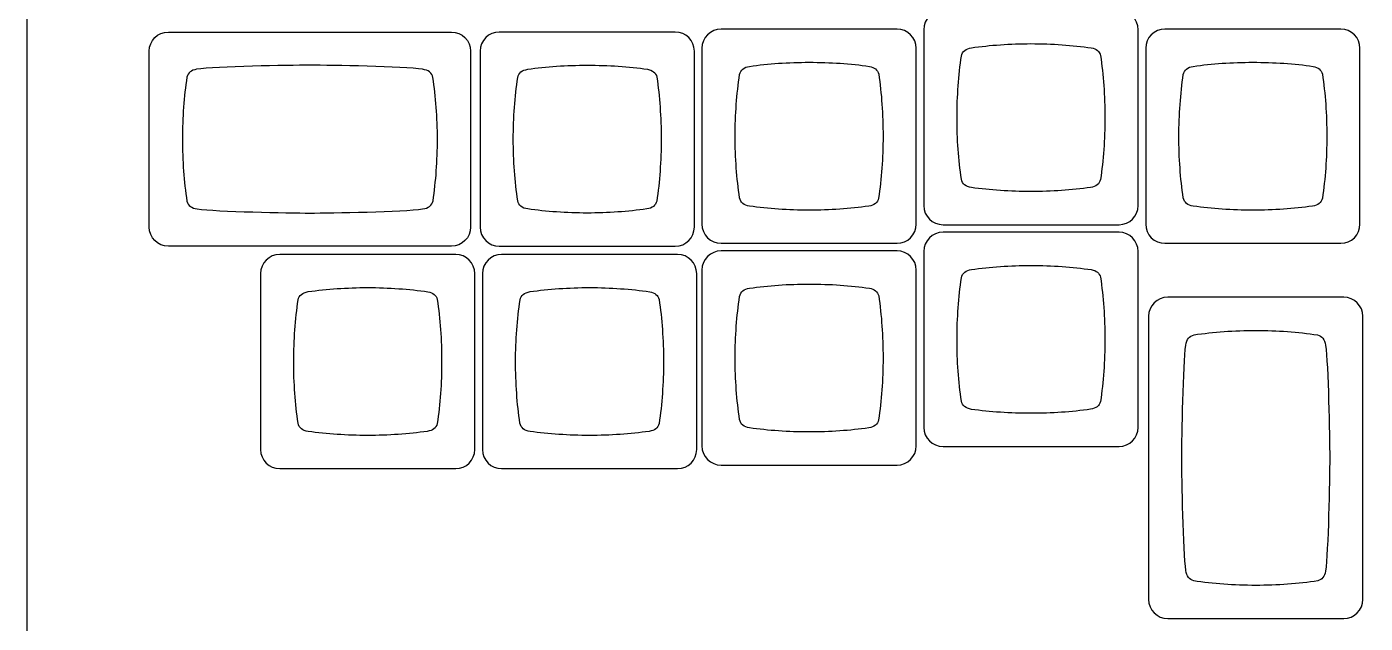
# Model space of a CAD drawing. Header units: millimetres. Extents: x 0 to 437, y 0 to 193.
# Drawn here: x 0 to 114.9, y 74.6 to 125.9 of the extents above; entities that cross this region are included whole.
import ezdxf

# ---------------------------------------------------------------- set-up
doc = ezdxf.new("R2010")
doc.units = ezdxf.units.MM
doc.header["$MEASUREMENT"] = 0
for name, color, linetype in [('Bottom Specials', 5, 'Continuous'), ('Case', 7, 'Continuous'), ('Outside Modifiers', 5, 'Continuous'), ('Velo Thumbs', 1, 'Continuous'), ('VeloKeys', 253, 'Continuous')]:
    doc.layers.add(name, color=color, linetype=linetype)

msp = doc.modelspace()

# ---------------------------------------------------------------- linework, layer by layer
at = {"layer": 'Bottom Specials'}
for points, knots in [([(78.67, 108.2), (78.67, 108.2), (93.78, 108.2), (93.78, 108.2), (93.78, 108.2), (94.68, 108.2), (95.42, 107.46), (95.42, 106.55), (95.42, 106.55), (95.42, 106.55), (95.42, 91.44), (95.42, 91.44), (95.42, 91.44), (95.42, 90.54), (94.68, 89.8), (93.78, 89.8), (93.78, 89.8), (93.78, 89.8), (78.67, 89.8), (78.67, 89.8), (78.67, 89.8), (77.76, 89.8), (77.02, 90.54), (77.02, 91.44), (77.02, 91.44), (77.02, 91.44), (77.02, 106.55), (77.02, 106.55), (77.02, 106.55), (77.02, 107.46), (77.76, 108.2), (78.67, 108.2)], [0, 0, 0, 0, 0.111111, 0.111111, 0.111111, 0.111111, 0.222222, 0.222222, 0.222222, 0.222222, 0.333333, 0.333333, 0.333333, 0.333333, 0.444444, 0.444444, 0.444444, 0.444444, 0.555556, 0.555556, 0.555556, 0.555556, 0.666667, 0.666667, 0.666667, 0.666667, 0.777778, 0.777778, 0.777778, 0.777778, 1, 1, 1, 1]), ([(21.72, 106.3), (21.72, 106.3), (36.83, 106.3), (36.83, 106.3), (36.83, 106.3), (37.73, 106.3), (38.47, 105.55), (38.47, 104.65), (38.47, 104.65), (38.47, 104.65), (38.47, 89.54), (38.47, 89.54), (38.47, 89.54), (38.47, 88.64), (37.73, 87.9), (36.83, 87.9), (36.83, 87.9), (36.83, 87.9), (21.72, 87.9), (21.72, 87.9), (21.72, 87.9), (20.81, 87.9), (20.07, 88.64), (20.07, 89.54), (20.07, 89.54), (20.07, 89.54), (20.07, 104.65), (20.07, 104.65), (20.07, 104.65), (20.07, 105.55), (20.81, 106.3), (21.72, 106.3)], [0, 0, 0, 0, 0.111111, 0.111111, 0.111111, 0.111111, 0.222222, 0.222222, 0.222222, 0.222222, 0.333333, 0.333333, 0.333333, 0.333333, 0.444444, 0.444444, 0.444444, 0.444444, 0.555556, 0.555556, 0.555556, 0.555556, 0.666667, 0.666667, 0.666667, 0.666667, 0.777778, 0.777778, 0.777778, 0.777778, 1, 1, 1, 1]), ([(40.77, 106.3), (40.77, 106.3), (55.88, 106.3), (55.88, 106.3), (55.88, 106.3), (56.78, 106.3), (57.52, 105.55), (57.52, 104.65), (57.52, 104.65), (57.52, 104.65), (57.52, 89.54), (57.52, 89.54), (57.52, 89.54), (57.52, 88.64), (56.78, 87.9), (55.88, 87.9), (55.88, 87.9), (55.88, 87.9), (40.77, 87.9), (40.77, 87.9), (40.77, 87.9), (39.86, 87.9), (39.12, 88.64), (39.12, 89.54), (39.12, 89.54), (39.12, 89.54), (39.12, 104.65), (39.12, 104.65), (39.12, 104.65), (39.12, 105.55), (39.86, 106.3), (40.77, 106.3)], [0, 0, 0, 0, 0.111111, 0.111111, 0.111111, 0.111111, 0.222222, 0.222222, 0.222222, 0.222222, 0.333333, 0.333333, 0.333333, 0.333333, 0.444444, 0.444444, 0.444444, 0.444444, 0.555556, 0.555556, 0.555556, 0.555556, 0.666667, 0.666667, 0.666667, 0.666667, 0.777778, 0.777778, 0.777778, 0.777778, 1, 1, 1, 1]), ([(59.62, 106.6), (59.62, 106.6), (74.73, 106.6), (74.73, 106.6), (74.73, 106.6), (75.63, 106.6), (76.37, 105.86), (76.37, 104.95), (76.37, 104.95), (76.37, 104.95), (76.37, 89.85), (76.37, 89.85), (76.37, 89.85), (76.37, 88.94), (75.63, 88.2), (74.73, 88.2), (74.73, 88.2), (74.73, 88.2), (59.62, 88.2), (59.62, 88.2), (59.62, 88.2), (58.71, 88.2), (57.97, 88.94), (57.97, 89.85), (57.97, 89.85), (57.97, 89.85), (57.97, 104.95), (57.97, 104.95), (57.97, 104.95), (57.97, 105.86), (58.71, 106.6), (59.62, 106.6)], [0, 0, 0, 0, 0.111111, 0.111111, 0.111111, 0.111111, 0.222222, 0.222222, 0.222222, 0.222222, 0.333333, 0.333333, 0.333333, 0.333333, 0.444444, 0.444444, 0.444444, 0.444444, 0.555556, 0.555556, 0.555556, 0.555556, 0.666667, 0.666667, 0.666667, 0.666667, 0.777778, 0.777778, 0.777778, 0.777778, 1, 1, 1, 1]), ([(86.22, 105.35), (84.43, 105.35), (82.71, 105.22), (81.11, 105), (81.11, 105), (81.11, 105), (81.11, 105), (81.11, 105), (81.11, 105), (80.63, 104.93), (80.34, 104.69), (80.25, 104.29), (80.25, 104.29), (80.01, 102.64), (79.87, 100.85), (79.87, 99), (79.87, 99), (79.87, 97.14), (80, 95.36), (80.25, 93.7), (80.25, 93.7), (80.33, 93.3), (80.62, 93.07), (81.11, 92.99), (81.11, 92.99), (82.71, 92.77), (84.43, 92.65), (86.22, 92.65), (86.22, 92.65), (88.01, 92.65), (89.73, 92.77), (91.34, 93), (91.34, 93), (91.34, 93), (91.34, 93), (91.34, 93), (91.34, 93), (91.81, 93.07), (92.1, 93.29), (92.19, 93.67), (92.19, 93.67), (92.44, 95.34), (92.57, 97.13), (92.57, 99), (92.57, 99), (92.57, 100.87), (92.44, 102.67), (92.19, 104.33), (92.19, 104.33), (92.1, 104.7), (91.83, 104.91), (91.4, 104.99), (91.4, 104.99), (89.78, 105.22), (88.04, 105.35), (86.22, 105.35)], [0, 0, 0, 0, 0.066667, 0.066667, 0.066667, 0.066667, 0.133333, 0.133333, 0.133333, 0.133333, 0.2, 0.2, 0.2, 0.2, 0.266667, 0.266667, 0.266667, 0.266667, 0.333333, 0.333333, 0.333333, 0.333333, 0.4, 0.4, 0.4, 0.4, 0.466667, 0.466667, 0.466667, 0.466667, 0.533333, 0.533333, 0.533333, 0.533333, 0.6, 0.6, 0.6, 0.6, 0.666667, 0.666667, 0.666667, 0.666667, 0.733333, 0.733333, 0.733333, 0.733333, 0.8, 0.8, 0.8, 0.8, 0.866667, 0.866667, 0.866667, 0.866667, 1, 1, 1, 1]), ([(29.27, 103.45), (27.48, 103.45), (25.76, 103.32), (24.16, 103.1), (24.16, 103.1), (24.16, 103.1), (24.16, 103.1), (24.16, 103.1), (24.16, 103.1), (23.67, 103.02), (23.38, 102.79), (23.3, 102.39), (23.3, 102.39), (23.06, 100.73), (22.92, 98.95), (22.92, 97.09), (22.92, 97.09), (22.92, 95.24), (23.05, 93.45), (23.29, 91.8), (23.29, 91.8), (23.38, 91.4), (23.67, 91.17), (24.16, 91.09), (24.16, 91.09), (25.76, 90.87), (27.48, 90.75), (29.27, 90.75), (29.27, 90.75), (31.06, 90.75), (32.78, 90.87), (34.39, 91.1), (34.39, 91.1), (34.39, 91.1), (34.39, 91.1), (34.39, 91.1), (34.39, 91.1), (34.86, 91.17), (35.15, 91.39), (35.24, 91.77), (35.24, 91.77), (35.49, 93.43), (35.62, 95.23), (35.62, 97.1), (35.62, 97.1), (35.62, 98.97), (35.49, 100.76), (35.24, 102.43), (35.24, 102.43), (35.15, 102.79), (34.88, 103.01), (34.44, 103.09), (34.44, 103.09), (32.83, 103.32), (31.09, 103.45), (29.27, 103.45)], [0, 0, 0, 0, 0.066667, 0.066667, 0.066667, 0.066667, 0.133333, 0.133333, 0.133333, 0.133333, 0.2, 0.2, 0.2, 0.2, 0.266667, 0.266667, 0.266667, 0.266667, 0.333333, 0.333333, 0.333333, 0.333333, 0.4, 0.4, 0.4, 0.4, 0.466667, 0.466667, 0.466667, 0.466667, 0.533333, 0.533333, 0.533333, 0.533333, 0.6, 0.6, 0.6, 0.6, 0.666667, 0.666667, 0.666667, 0.666667, 0.733333, 0.733333, 0.733333, 0.733333, 0.8, 0.8, 0.8, 0.8, 0.866667, 0.866667, 0.866667, 0.866667, 1, 1, 1, 1]), ([(48.32, 103.45), (46.53, 103.45), (44.81, 103.32), (43.21, 103.1), (43.21, 103.1), (43.21, 103.1), (43.21, 103.1), (43.21, 103.1), (43.21, 103.1), (42.72, 103.02), (42.43, 102.79), (42.35, 102.39), (42.35, 102.39), (42.11, 100.73), (41.97, 98.95), (41.97, 97.09), (41.97, 97.09), (41.97, 95.24), (42.1, 93.45), (42.34, 91.8), (42.34, 91.8), (42.43, 91.4), (42.72, 91.17), (43.21, 91.09), (43.21, 91.09), (44.81, 90.87), (46.53, 90.75), (48.32, 90.75), (48.32, 90.75), (50.11, 90.75), (51.83, 90.87), (53.44, 91.1), (53.44, 91.1), (53.44, 91.1), (53.44, 91.1), (53.44, 91.1), (53.44, 91.1), (53.91, 91.17), (54.2, 91.39), (54.29, 91.77), (54.29, 91.77), (54.54, 93.43), (54.67, 95.23), (54.67, 97.1), (54.67, 97.1), (54.67, 98.97), (54.54, 100.76), (54.29, 102.43), (54.29, 102.43), (54.2, 102.79), (53.93, 103.01), (53.49, 103.09), (53.49, 103.09), (51.88, 103.32), (50.14, 103.45), (48.32, 103.45)], [0, 0, 0, 0, 0.066667, 0.066667, 0.066667, 0.066667, 0.133333, 0.133333, 0.133333, 0.133333, 0.2, 0.2, 0.2, 0.2, 0.266667, 0.266667, 0.266667, 0.266667, 0.333333, 0.333333, 0.333333, 0.333333, 0.4, 0.4, 0.4, 0.4, 0.466667, 0.466667, 0.466667, 0.466667, 0.533333, 0.533333, 0.533333, 0.533333, 0.6, 0.6, 0.6, 0.6, 0.666667, 0.666667, 0.666667, 0.666667, 0.733333, 0.733333, 0.733333, 0.733333, 0.8, 0.8, 0.8, 0.8, 0.866667, 0.866667, 0.866667, 0.866667, 1, 1, 1, 1]), ([(67.18, 103.75), (65.38, 103.75), (63.66, 103.63), (62.06, 103.4), (62.06, 103.4), (62.06, 103.4), (62.06, 103.4), (62.06, 103.4), (62.06, 103.4), (61.58, 103.33), (61.29, 103.1), (61.2, 102.69), (61.2, 102.69), (60.96, 101.04), (60.82, 99.26), (60.82, 97.4), (60.82, 97.4), (60.82, 95.54), (60.96, 93.76), (61.2, 92.11), (61.2, 92.11), (61.28, 91.7), (61.57, 91.47), (62.06, 91.4), (62.06, 91.4), (63.66, 91.17), (65.38, 91.05), (67.17, 91.05), (67.17, 91.05), (68.96, 91.05), (70.68, 91.17), (72.29, 91.4), (72.29, 91.4), (72.29, 91.4), (72.29, 91.4), (72.29, 91.4), (72.29, 91.4), (72.76, 91.47), (73.05, 91.69), (73.14, 92.08), (73.14, 92.08), (73.39, 93.74), (73.52, 95.53), (73.52, 97.4), (73.52, 97.4), (73.52, 99.27), (73.39, 101.07), (73.15, 102.73), (73.15, 102.73), (73.05, 103.1), (72.78, 103.32), (72.35, 103.4), (72.35, 103.4), (70.73, 103.63), (68.99, 103.75), (67.18, 103.75)], [0, 0, 0, 0, 0.066667, 0.066667, 0.066667, 0.066667, 0.133333, 0.133333, 0.133333, 0.133333, 0.2, 0.2, 0.2, 0.2, 0.266667, 0.266667, 0.266667, 0.266667, 0.333333, 0.333333, 0.333333, 0.333333, 0.4, 0.4, 0.4, 0.4, 0.466667, 0.466667, 0.466667, 0.466667, 0.533333, 0.533333, 0.533333, 0.533333, 0.6, 0.6, 0.6, 0.6, 0.666667, 0.666667, 0.666667, 0.666667, 0.733333, 0.733333, 0.733333, 0.733333, 0.8, 0.8, 0.8, 0.8, 0.866667, 0.866667, 0.866667, 0.866667, 1, 1, 1, 1])]:
    msp.add_open_spline(points, degree=3, knots=knots, dxfattribs=at)
at = {"layer": 'Case'}
msp.add_lwpolyline([(0, 0), (436.5, 0), (436.5, 192.96), (0, 192.96)], close=True, dxfattribs=at)
at = {"layer": 'Outside Modifiers'}
for points, knots in [([(12.16, 107), (12.16, 107), (36.46, 107), (36.46, 107), (36.46, 107), (37.37, 107), (38.11, 107.74), (38.11, 108.65), (38.11, 108.65), (38.11, 108.65), (38.11, 123.76), (38.11, 123.76), (38.11, 123.76), (38.11, 124.66), (37.37, 125.4), (36.46, 125.4), (36.46, 125.4), (36.46, 125.4), (12.16, 125.4), (12.16, 125.4), (12.16, 125.4), (11.25, 125.4), (10.51, 124.66), (10.51, 123.76), (10.51, 123.76), (10.51, 123.76), (10.51, 108.65), (10.51, 108.65), (10.51, 108.65), (10.51, 107.74), (11.25, 107), (12.16, 107)], [0, 0, 0, 0, 0.111111, 0.111111, 0.111111, 0.111111, 0.222222, 0.222222, 0.222222, 0.222222, 0.333333, 0.333333, 0.333333, 0.333333, 0.444444, 0.444444, 0.444444, 0.444444, 0.555556, 0.555556, 0.555556, 0.555556, 0.666667, 0.666667, 0.666667, 0.666667, 0.777778, 0.777778, 0.777778, 0.777778, 1, 1, 1, 1]), ([(24.31, 122.55), (26.17, 122.55), (32.33, 122.43), (33.98, 122.2), (33.98, 122.2), (33.98, 122.2), (33.98, 122.2), (33.98, 122.2), (33.98, 122.2), (34.49, 122.13), (34.78, 121.9), (34.87, 121.49), (34.87, 121.49), (35.12, 119.84), (35.26, 118.06), (35.26, 116.2), (35.26, 116.2), (35.26, 114.34), (35.13, 112.56), (34.88, 110.91), (34.88, 110.91), (34.79, 110.5), (34.49, 110.27), (33.99, 110.2), (33.99, 110.2), (32.33, 109.97), (26.16, 109.85), (24.31, 109.85), (24.31, 109.85), (22.47, 109.85), (16.29, 109.98), (14.64, 110.2), (14.64, 110.2), (14.64, 110.2), (14.64, 110.2), (14.64, 110.2), (14.64, 110.2), (14.15, 110.27), (13.85, 110.49), (13.75, 110.88), (13.75, 110.88), (13.5, 112.54), (13.36, 114.33), (13.36, 116.2), (13.36, 116.2), (13.36, 118.07), (13.5, 119.87), (13.75, 121.53), (13.75, 121.53), (13.85, 121.9), (14.12, 122.12), (14.58, 122.2), (14.58, 122.2), (16.24, 122.43), (22.45, 122.55), (24.31, 122.55)], [0, 0, 0, 0, 0.066667, 0.066667, 0.066667, 0.066667, 0.133333, 0.133333, 0.133333, 0.133333, 0.2, 0.2, 0.2, 0.2, 0.266667, 0.266667, 0.266667, 0.266667, 0.333333, 0.333333, 0.333333, 0.333333, 0.4, 0.4, 0.4, 0.4, 0.466667, 0.466667, 0.466667, 0.466667, 0.533333, 0.533333, 0.533333, 0.533333, 0.6, 0.6, 0.6, 0.6, 0.666667, 0.666667, 0.666667, 0.666667, 0.733333, 0.733333, 0.733333, 0.733333, 0.8, 0.8, 0.8, 0.8, 0.866667, 0.866667, 0.866667, 0.866667, 1, 1, 1, 1])]:
    msp.add_open_spline(points, degree=3, knots=knots, dxfattribs=at)
at = {"layer": 'Velo Thumbs'}
for points, knots in [([(96.32, 76.67), (96.32, 76.67), (96.32, 100.98), (96.32, 100.98), (96.32, 100.98), (96.32, 101.88), (97.06, 102.62), (97.96, 102.62), (97.96, 102.62), (97.96, 102.62), (113.07, 102.62), (113.07, 102.62), (113.07, 102.62), (113.98, 102.62), (114.72, 101.88), (114.72, 100.98), (114.72, 100.98), (114.72, 100.98), (114.72, 76.67), (114.72, 76.67), (114.72, 76.67), (114.72, 75.76), (113.98, 75.02), (113.07, 75.02), (113.07, 75.02), (113.07, 75.02), (97.96, 75.02), (97.96, 75.02), (97.96, 75.02), (97.06, 75.02), (96.32, 75.76), (96.32, 76.67)], [0, 0, 0, 0, 0.111111, 0.111111, 0.111111, 0.111111, 0.222222, 0.222222, 0.222222, 0.222222, 0.333333, 0.333333, 0.333333, 0.333333, 0.444444, 0.444444, 0.444444, 0.444444, 0.555556, 0.555556, 0.555556, 0.555556, 0.666667, 0.666667, 0.666667, 0.666667, 0.777778, 0.777778, 0.777778, 0.777778, 1, 1, 1, 1]), ([(111.87, 88.82), (111.87, 90.68), (111.74, 96.84), (111.52, 98.49), (111.52, 98.49), (111.52, 98.49), (111.52, 98.49), (111.52, 98.49), (111.52, 98.49), (111.44, 99), (111.21, 99.3), (110.81, 99.39), (110.81, 99.39), (109.15, 99.63), (107.37, 99.77), (105.52, 99.77), (105.52, 99.77), (103.66, 99.77), (101.88, 99.64), (100.22, 99.39), (100.22, 99.39), (99.82, 99.3), (99.59, 99), (99.51, 98.5), (99.51, 98.5), (99.29, 96.85), (99.17, 90.67), (99.17, 88.82), (99.17, 88.82), (99.17, 86.98), (99.29, 80.8), (99.52, 79.15), (99.52, 79.15), (99.52, 79.15), (99.52, 79.15), (99.52, 79.15), (99.52, 79.15), (99.59, 78.66), (99.81, 78.36), (100.19, 78.26), (100.19, 78.26), (101.85, 78.01), (103.65, 77.87), (105.52, 77.87), (105.52, 77.87), (107.39, 77.87), (109.18, 78.01), (110.85, 78.26), (110.85, 78.26), (111.21, 78.36), (111.43, 78.63), (111.51, 79.09), (111.51, 79.09), (111.74, 80.76), (111.87, 86.96), (111.87, 88.82)], [0, 0, 0, 0, 0.066667, 0.066667, 0.066667, 0.066667, 0.133333, 0.133333, 0.133333, 0.133333, 0.2, 0.2, 0.2, 0.2, 0.266667, 0.266667, 0.266667, 0.266667, 0.333333, 0.333333, 0.333333, 0.333333, 0.4, 0.4, 0.4, 0.4, 0.466667, 0.466667, 0.466667, 0.466667, 0.533333, 0.533333, 0.533333, 0.533333, 0.6, 0.6, 0.6, 0.6, 0.666667, 0.666667, 0.666667, 0.666667, 0.733333, 0.733333, 0.733333, 0.733333, 0.8, 0.8, 0.8, 0.8, 0.866667, 0.866667, 0.866667, 0.866667, 1, 1, 1, 1])]:
    msp.add_open_spline(points, degree=3, knots=knots, dxfattribs=at)
at = {"layer": 'VeloKeys'}
for points, knots in [([(78.67, 127.25), (78.67, 127.25), (93.78, 127.25), (93.78, 127.25), (93.78, 127.25), (94.68, 127.25), (95.42, 126.51), (95.42, 125.6), (95.42, 125.6), (95.42, 125.6), (95.42, 110.49), (95.42, 110.49), (95.42, 110.49), (95.42, 109.59), (94.68, 108.85), (93.78, 108.85), (93.78, 108.85), (93.78, 108.85), (78.67, 108.85), (78.67, 108.85), (78.67, 108.85), (77.76, 108.85), (77.02, 109.59), (77.02, 110.49), (77.02, 110.49), (77.02, 110.49), (77.02, 125.6), (77.02, 125.6), (77.02, 125.6), (77.02, 126.51), (77.76, 127.25), (78.67, 127.25)], [0, 0, 0, 0, 0.111111, 0.111111, 0.111111, 0.111111, 0.222222, 0.222222, 0.222222, 0.222222, 0.333333, 0.333333, 0.333333, 0.333333, 0.444444, 0.444444, 0.444444, 0.444444, 0.555556, 0.555556, 0.555556, 0.555556, 0.666667, 0.666667, 0.666667, 0.666667, 0.777778, 0.777778, 0.777778, 0.777778, 1, 1, 1, 1]), ([(40.57, 125.4), (40.57, 125.4), (55.68, 125.4), (55.68, 125.4), (55.68, 125.4), (56.58, 125.4), (57.32, 124.66), (57.32, 123.76), (57.32, 123.76), (57.32, 123.76), (57.32, 108.65), (57.32, 108.65), (57.32, 108.65), (57.32, 107.74), (56.58, 107), (55.68, 107), (55.68, 107), (55.68, 107), (40.57, 107), (40.57, 107), (40.57, 107), (39.66, 107), (38.92, 107.74), (38.92, 108.65), (38.92, 108.65), (38.92, 108.65), (38.92, 123.76), (38.92, 123.76), (38.92, 123.76), (38.92, 124.66), (39.66, 125.4), (40.57, 125.4)], [0, 0, 0, 0, 0.111111, 0.111111, 0.111111, 0.111111, 0.222222, 0.222222, 0.222222, 0.222222, 0.333333, 0.333333, 0.333333, 0.333333, 0.444444, 0.444444, 0.444444, 0.444444, 0.555556, 0.555556, 0.555556, 0.555556, 0.666667, 0.666667, 0.666667, 0.666667, 0.777778, 0.777778, 0.777778, 0.777778, 1, 1, 1, 1]), ([(59.62, 125.65), (59.62, 125.65), (74.73, 125.65), (74.73, 125.65), (74.73, 125.65), (75.63, 125.65), (76.37, 124.91), (76.37, 124), (76.37, 124), (76.37, 124), (76.37, 108.9), (76.37, 108.9), (76.37, 108.9), (76.37, 107.99), (75.63, 107.25), (74.73, 107.25), (74.73, 107.25), (74.73, 107.25), (59.62, 107.25), (59.62, 107.25), (59.62, 107.25), (58.71, 107.25), (57.97, 107.99), (57.97, 108.9), (57.97, 108.9), (57.97, 108.9), (57.97, 124), (57.97, 124), (57.97, 124), (57.97, 124.91), (58.71, 125.65), (59.62, 125.65)], [0, 0, 0, 0, 0.111111, 0.111111, 0.111111, 0.111111, 0.222222, 0.222222, 0.222222, 0.222222, 0.333333, 0.333333, 0.333333, 0.333333, 0.444444, 0.444444, 0.444444, 0.444444, 0.555556, 0.555556, 0.555556, 0.555556, 0.666667, 0.666667, 0.666667, 0.666667, 0.777778, 0.777778, 0.777778, 0.777778, 1, 1, 1, 1]), ([(97.72, 125.65), (97.72, 125.65), (112.83, 125.65), (112.83, 125.65), (112.83, 125.65), (113.73, 125.65), (114.47, 124.91), (114.47, 124), (114.47, 124), (114.47, 124), (114.47, 108.9), (114.47, 108.9), (114.47, 108.9), (114.47, 107.99), (113.73, 107.25), (112.83, 107.25), (112.83, 107.25), (112.83, 107.25), (97.72, 107.25), (97.72, 107.25), (97.72, 107.25), (96.81, 107.25), (96.07, 107.99), (96.07, 108.9), (96.07, 108.9), (96.07, 108.9), (96.07, 124), (96.07, 124), (96.07, 124), (96.07, 124.91), (96.81, 125.65), (97.72, 125.65)], [0, 0, 0, 0, 0.111111, 0.111111, 0.111111, 0.111111, 0.222222, 0.222222, 0.222222, 0.222222, 0.333333, 0.333333, 0.333333, 0.333333, 0.444444, 0.444444, 0.444444, 0.444444, 0.555556, 0.555556, 0.555556, 0.555556, 0.666667, 0.666667, 0.666667, 0.666667, 0.777778, 0.777778, 0.777778, 0.777778, 1, 1, 1, 1]), ([(86.22, 124.4), (84.43, 124.4), (82.71, 124.27), (81.11, 124.05), (81.11, 124.05), (81.11, 124.05), (81.11, 124.05), (81.11, 124.05), (81.11, 124.05), (80.63, 123.98), (80.34, 123.74), (80.25, 123.34), (80.25, 123.34), (80.01, 121.69), (79.87, 119.9), (79.87, 118.05), (79.87, 118.05), (79.87, 116.19), (80, 114.41), (80.25, 112.75), (80.25, 112.75), (80.33, 112.35), (80.62, 112.12), (81.11, 112.04), (81.11, 112.04), (82.71, 111.82), (84.43, 111.7), (86.22, 111.7), (86.22, 111.7), (88.01, 111.7), (89.73, 111.82), (91.34, 112.05), (91.34, 112.05), (91.34, 112.05), (91.34, 112.05), (91.34, 112.05), (91.34, 112.05), (91.81, 112.12), (92.1, 112.34), (92.19, 112.72), (92.19, 112.72), (92.44, 114.39), (92.57, 116.18), (92.57, 118.05), (92.57, 118.05), (92.57, 119.92), (92.44, 121.72), (92.19, 123.38), (92.19, 123.38), (92.1, 123.75), (91.83, 123.96), (91.4, 124.04), (91.4, 124.04), (89.78, 124.27), (88.04, 124.4), (86.22, 124.4)], [0, 0, 0, 0, 0.066667, 0.066667, 0.066667, 0.066667, 0.133333, 0.133333, 0.133333, 0.133333, 0.2, 0.2, 0.2, 0.2, 0.266667, 0.266667, 0.266667, 0.266667, 0.333333, 0.333333, 0.333333, 0.333333, 0.4, 0.4, 0.4, 0.4, 0.466667, 0.466667, 0.466667, 0.466667, 0.533333, 0.533333, 0.533333, 0.533333, 0.6, 0.6, 0.6, 0.6, 0.666667, 0.666667, 0.666667, 0.666667, 0.733333, 0.733333, 0.733333, 0.733333, 0.8, 0.8, 0.8, 0.8, 0.866667, 0.866667, 0.866667, 0.866667, 1, 1, 1, 1]), ([(48.13, 122.55), (46.33, 122.55), (44.61, 122.43), (43.01, 122.2), (43.01, 122.2), (43.01, 122.2), (43.01, 122.2), (43.01, 122.2), (43.01, 122.2), (42.53, 122.13), (42.24, 121.9), (42.15, 121.49), (42.15, 121.49), (41.91, 119.84), (41.77, 118.06), (41.77, 116.2), (41.77, 116.2), (41.77, 114.34), (41.91, 112.56), (42.15, 110.91), (42.15, 110.91), (42.23, 110.51), (42.52, 110.27), (43.01, 110.2), (43.01, 110.2), (44.61, 109.98), (46.33, 109.85), (48.12, 109.85), (48.12, 109.85), (49.91, 109.85), (51.63, 109.98), (53.24, 110.2), (53.24, 110.2), (53.24, 110.2), (53.24, 110.2), (53.24, 110.2), (53.24, 110.2), (53.71, 110.27), (54, 110.5), (54.09, 110.88), (54.09, 110.88), (54.34, 112.54), (54.47, 114.33), (54.47, 116.2), (54.47, 116.2), (54.47, 118.08), (54.34, 119.87), (54.1, 121.53), (54.1, 121.53), (54, 121.9), (53.73, 122.12), (53.3, 122.2), (53.3, 122.2), (51.68, 122.43), (49.94, 122.55), (48.13, 122.55)], [0, 0, 0, 0, 0.066667, 0.066667, 0.066667, 0.066667, 0.133333, 0.133333, 0.133333, 0.133333, 0.2, 0.2, 0.2, 0.2, 0.266667, 0.266667, 0.266667, 0.266667, 0.333333, 0.333333, 0.333333, 0.333333, 0.4, 0.4, 0.4, 0.4, 0.466667, 0.466667, 0.466667, 0.466667, 0.533333, 0.533333, 0.533333, 0.533333, 0.6, 0.6, 0.6, 0.6, 0.666667, 0.666667, 0.666667, 0.666667, 0.733333, 0.733333, 0.733333, 0.733333, 0.8, 0.8, 0.8, 0.8, 0.866667, 0.866667, 0.866667, 0.866667, 1, 1, 1, 1]), ([(67.18, 122.8), (65.38, 122.8), (63.66, 122.68), (62.06, 122.45), (62.06, 122.45), (62.06, 122.45), (62.06, 122.45), (62.06, 122.45), (62.06, 122.45), (61.58, 122.38), (61.29, 122.15), (61.2, 121.74), (61.2, 121.74), (60.96, 120.09), (60.82, 118.31), (60.82, 116.45), (60.82, 116.45), (60.82, 114.59), (60.96, 112.81), (61.2, 111.16), (61.2, 111.16), (61.28, 110.75), (61.57, 110.52), (62.06, 110.45), (62.06, 110.45), (63.66, 110.22), (65.38, 110.1), (67.17, 110.1), (67.17, 110.1), (68.96, 110.1), (70.68, 110.22), (72.29, 110.45), (72.29, 110.45), (72.29, 110.45), (72.29, 110.45), (72.29, 110.45), (72.29, 110.45), (72.76, 110.52), (73.05, 110.74), (73.14, 111.13), (73.14, 111.13), (73.39, 112.79), (73.52, 114.58), (73.52, 116.45), (73.52, 116.45), (73.52, 118.32), (73.39, 120.12), (73.15, 121.78), (73.15, 121.78), (73.05, 122.15), (72.78, 122.37), (72.35, 122.45), (72.35, 122.45), (70.73, 122.68), (68.99, 122.8), (67.18, 122.8)], [0, 0, 0, 0, 0.066667, 0.066667, 0.066667, 0.066667, 0.133333, 0.133333, 0.133333, 0.133333, 0.2, 0.2, 0.2, 0.2, 0.266667, 0.266667, 0.266667, 0.266667, 0.333333, 0.333333, 0.333333, 0.333333, 0.4, 0.4, 0.4, 0.4, 0.466667, 0.466667, 0.466667, 0.466667, 0.533333, 0.533333, 0.533333, 0.533333, 0.6, 0.6, 0.6, 0.6, 0.666667, 0.666667, 0.666667, 0.666667, 0.733333, 0.733333, 0.733333, 0.733333, 0.8, 0.8, 0.8, 0.8, 0.866667, 0.866667, 0.866667, 0.866667, 1, 1, 1, 1]), ([(105.27, 122.8), (103.48, 122.8), (101.76, 122.68), (100.16, 122.45), (100.16, 122.45), (100.16, 122.45), (100.16, 122.45), (100.16, 122.45), (100.16, 122.45), (99.68, 122.38), (99.39, 122.15), (99.3, 121.74), (99.3, 121.74), (99.06, 120.09), (98.92, 118.31), (98.92, 116.45), (98.92, 116.45), (98.92, 114.59), (99.05, 112.81), (99.3, 111.16), (99.3, 111.16), (99.38, 110.75), (99.67, 110.52), (100.16, 110.45), (100.16, 110.45), (101.76, 110.22), (103.48, 110.1), (105.27, 110.1), (105.27, 110.1), (107.06, 110.1), (108.78, 110.22), (110.39, 110.45), (110.39, 110.45), (110.39, 110.45), (110.39, 110.45), (110.39, 110.45), (110.39, 110.45), (110.86, 110.52), (111.15, 110.74), (111.24, 111.13), (111.24, 111.13), (111.49, 112.79), (111.62, 114.58), (111.62, 116.45), (111.62, 116.45), (111.62, 118.32), (111.49, 120.12), (111.24, 121.78), (111.24, 121.78), (111.15, 122.15), (110.88, 122.37), (110.45, 122.45), (110.45, 122.45), (108.83, 122.68), (107.09, 122.8), (105.27, 122.8)], [0, 0, 0, 0, 0.066667, 0.066667, 0.066667, 0.066667, 0.133333, 0.133333, 0.133333, 0.133333, 0.2, 0.2, 0.2, 0.2, 0.266667, 0.266667, 0.266667, 0.266667, 0.333333, 0.333333, 0.333333, 0.333333, 0.4, 0.4, 0.4, 0.4, 0.466667, 0.466667, 0.466667, 0.466667, 0.533333, 0.533333, 0.533333, 0.533333, 0.6, 0.6, 0.6, 0.6, 0.666667, 0.666667, 0.666667, 0.666667, 0.733333, 0.733333, 0.733333, 0.733333, 0.8, 0.8, 0.8, 0.8, 0.866667, 0.866667, 0.866667, 0.866667, 1, 1, 1, 1])]:
    msp.add_open_spline(points, degree=3, knots=knots, dxfattribs=at)

doc.saveas('drawing.dxf')
